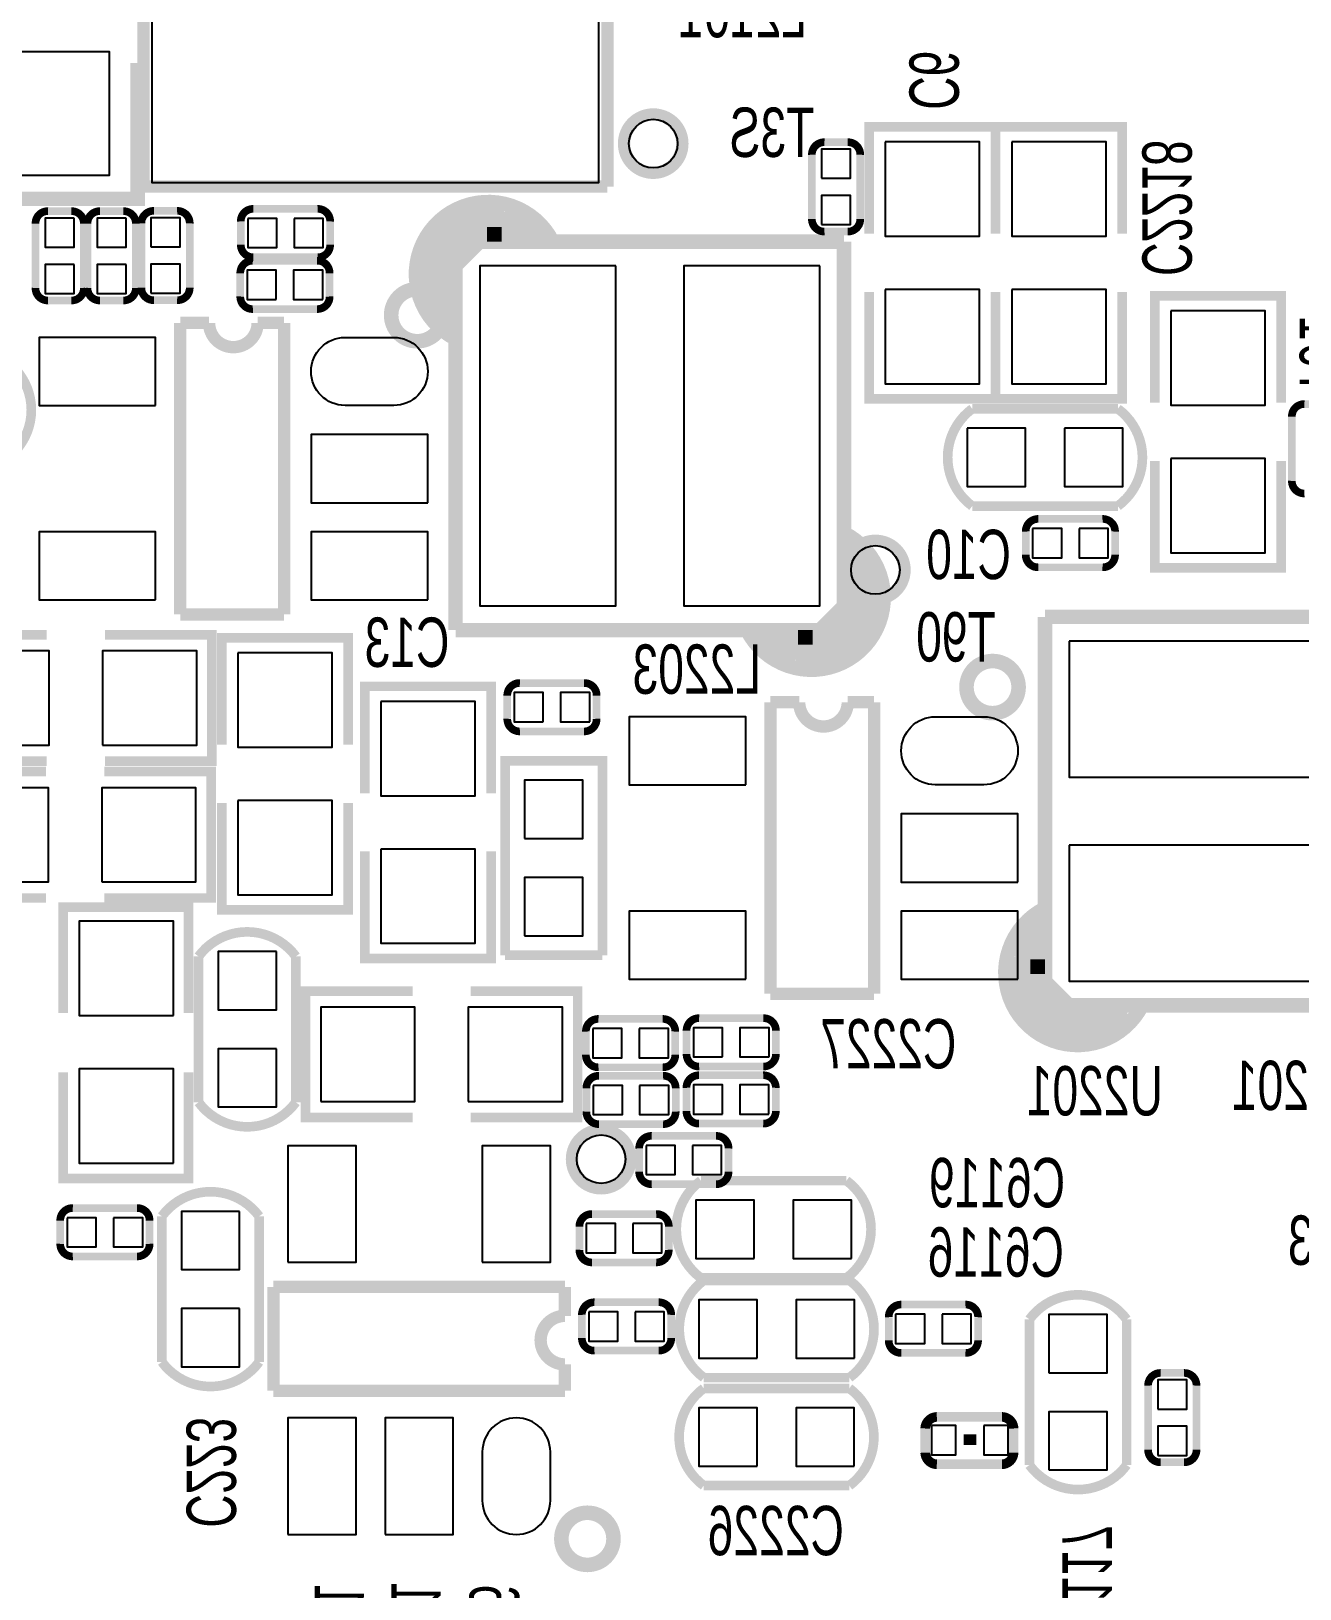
# Model space of a CAD drawing. Extents: x -74 to 86, y -67 to 30.
# Drawn here: x -21.45 to -8.4, y -33.72 to -17.69 of the extents above; entities that cross this region are included whole.
import ezdxf

# ---------------------------------------------------------------- set-up
doc = ezdxf.new("R2010")
doc.units = 0
for name, color, linetype in [('PG_SILKSCREEN_BOTTOM', 6, 'CONTINUOUS'), ('PIN_SOLDERMASK_BOTTOM', 7, 'CONTINUOUS'), ('RD_SILKSCREEN_BOTTOM', 8, 'CONTINUOUS')]:
    doc.layers.add(name, color=color, linetype=linetype)

msp = doc.modelspace()

# ---------------------------------------------------------------- linework, layer by layer
at = {"layer": 'PG_SILKSCREEN_BOTTOM'}
for points, const_width in [([(-20.298664, -13.805408), (-20.298664, -19.291808)], 0.127), ([(-15.523464, -19.291808), (-15.523464, -13.805408)], 0.127), ([(-22.45487, -18.018252), (-22.45487, -19.417792), (-20.35683, -19.417792), (-20.35683, -18.018252)], 0.14986), ([(-11.52906, -19.77644), (-11.52906, -18.67662), (-12.82954, -18.67662), (-12.82954, -19.77644)], 0.09906), ([(-10.227564, -19.774916), (-10.227564, -18.675096), (-11.528044, -18.675096), (-11.528044, -19.774916)], 0.09906), ([(-20.298664, -19.291808), (-15.523464, -19.291808)], 0.127), ([(-17.487392, -20.256246), (-16.687292, -19.456146)], 0.14986), ([(-21.04009, -19.543776), (-21.27885, -19.543776)], 0.07874), ([(-20.505166, -19.543776), (-20.743926, -19.543776)], 0.07874), ([(-17.416272, -19.976846), (-16.987012, -19.555206)], 0.14986), ([(-17.388332, -20.355306), (-16.588232, -19.555206)], 0.14986), ([(-16.987012, -19.555206), (-16.588232, -19.555206)], 0.14986), ([(-16.588232, -19.555206), (-16.588232, -19.755866)], 0.14986), ([(-16.285972, -19.857466), (-16.588232, -19.555206)], 0.14986), ([(-16.087852, -19.857466), (-16.387572, -19.555206)], 0.14986), ([(-19.295872, -19.650202), (-19.295872, -19.888962)], 0.07874), ([(-16.755872, -19.755866), (-17.286732, -20.276566)], 0.14986), ([(-16.285972, -19.755866), (-16.755872, -19.755866)], 0.14986), ([(-16.687292, -19.857466), (-16.687292, -19.707606)], 0.14986), ([(-16.837152, -19.857466), (-17.086072, -20.106386)], 0.14986), ([(-17.086072, -20.106386), (-16.837152, -19.857466)], 0.14986), ([(-13.088112, -19.857466), (-16.837152, -19.857466)], 0.14986), ([(-16.837152, -19.857466), (-16.087852, -19.857466)], 0.14986), ([(-13.289788, -19.754088), (-13.051028, -19.754088)], 0.07874), ([(-13.088112, -23.606506), (-13.088112, -19.857466)], 0.14986), ([(-17.388332, -19.956526), (-17.388332, -20.456906)], 0.14986), ([(-17.086072, -20.106386), (-17.086072, -23.855426)], 0.14986), ([(-17.086072, -20.855686), (-17.086072, -20.106386)], 0.14986), ([(-18.381726, -20.422108), (-18.381726, -20.183348)], 0.07874), ([(-17.187672, -20.705826), (-17.187672, -20.157186)], 0.14986), ([(-17.286732, -20.276566), (-17.286732, -20.657566)], 0.14986), ([(-11.52906, -20.37588), (-11.52906, -21.4757), (-12.82954, -21.4757), (-12.82954, -20.37588)], 0.09906), ([(-10.227564, -20.374356), (-10.227564, -21.474176), (-11.528044, -21.474176), (-11.528044, -20.374356)], 0.09906), ([(-20.189698, -20.460462), (-19.950938, -20.460462)], 0.07874), ([(-8.589264, -21.515578), (-8.589264, -20.415758), (-9.889744, -20.415758), (-9.889744, -21.515578)], 0.09906), ([(-19.919188, -20.693634), (-19.919188, -23.693374)], 0.127), ([(-19.622262, -20.693634), (-19.919188, -20.693634)], 0.127), ([(-18.850864, -20.693634), (-19.12239, -20.693634)], 0.127), ([(-18.850864, -23.693374), (-18.850864, -20.693634)], 0.127), ([(-11.769598, -21.577808), (-10.270998, -21.577808)], 0.09906), ([(-8.589264, -22.115018), (-8.589264, -23.214838), (-9.889744, -23.214838), (-9.889744, -22.115018)], 0.09906), ([(-10.270998, -22.578568), (-11.769598, -22.578568)], 0.09906), ([(-13.088112, -22.857206), (-13.088112, -23.606506)], 0.14986), ([(-11.218926, -22.840696), (-11.218926, -23.079456)], 0.07874), ([(-12.986512, -23.007066), (-12.986512, -23.555706)], 0.14986), ([(-12.887452, -23.436326), (-12.887452, -23.055326)], 0.14986), ([(-12.785852, -23.756366), (-12.785852, -23.255986)], 0.14986), ([(-12.785852, -23.357586), (-13.585952, -24.157686)], 0.14986), ([(-12.686792, -23.456646), (-13.486892, -24.256746)], 0.14986), ([(-13.418312, -23.957026), (-12.887452, -23.436326)], 0.14986), ([(-13.088112, -23.606506), (-13.337032, -23.855426)], 0.14986), ([(-13.337032, -23.855426), (-13.088112, -23.606506)], 0.14986), ([(-19.919188, -23.693374), (-18.850864, -23.693374)], 0.127), ([(-12.757912, -23.736046), (-13.187172, -24.157686)], 0.14986), ([(-11.021314, -23.718774), (-11.021314, -27.467814)], 0.14986), ([(-7.272274, -23.718774), (-11.021314, -23.718774)], 0.14986), ([(-21.291804, -23.902416), (-22.391624, -23.902416), (-22.391624, -25.202896), (-21.291804, -25.202896)], 0.09906), ([(-20.692364, -23.902416), (-19.592544, -23.902416), (-19.592544, -25.202896), (-20.692364, -25.202896)], 0.09906), ([(-17.086072, -23.855426), (-13.337032, -23.855426)], 0.14986), ([(-14.086332, -23.855426), (-13.786612, -24.157686)], 0.14986), ([(-13.337032, -23.855426), (-14.086332, -23.855426)], 0.14986), ([(-13.888212, -23.855426), (-13.585952, -24.157686)], 0.14986), ([(-13.486892, -23.855426), (-13.486892, -24.005286)], 0.14986), ([(-18.189956, -25.035256), (-18.189956, -23.935436), (-19.490436, -23.935436), (-19.490436, -25.035256)], 0.09906), ([(-13.888212, -23.957026), (-13.418312, -23.957026)], 0.14986), ([(-13.585952, -24.157686), (-13.585952, -23.957026)], 0.14986), ([(-13.187172, -24.157686), (-13.585952, -24.157686)], 0.14986), ([(-16.720058, -25.53335), (-16.720058, -24.43353), (-18.020538, -24.43353), (-18.020538, -25.53335)], 0.09906), ([(-15.634208, -24.76754), (-15.634208, -24.52878)], 0.07874), ([(-13.84681, -24.596852), (-13.84681, -27.596592)], 0.127), ([(-13.549884, -24.596852), (-13.84681, -24.596852)], 0.127), ([(-12.778486, -24.596852), (-13.050012, -24.596852)], 0.127), ([(-12.778486, -27.596592), (-12.778486, -24.596852)], 0.127), ([(-16.575786, -27.200352), (-16.575786, -25.198832), (-15.575026, -25.198832), (-15.575026, -27.200352)], 0.09906), ([(-21.301202, -25.3111), (-22.401022, -25.3111), (-22.401022, -26.61158), (-21.301202, -26.61158)], 0.09906), ([(-20.701762, -25.3111), (-19.601942, -25.3111), (-19.601942, -26.61158), (-20.701762, -26.61158)], 0.09906), ([(-18.189956, -25.634696), (-18.189956, -26.734516), (-19.490436, -26.734516), (-19.490436, -25.634696)], 0.09906), ([(-16.720058, -26.13279), (-16.720058, -27.23261), (-18.020538, -27.23261), (-18.020538, -26.13279)], 0.09906), ([(-21.124672, -27.795474), (-21.124672, -26.705814), (-19.834352, -26.705814), (-19.834352, -27.795474)], 0.09906), ([(-11.021314, -26.718514), (-11.323574, -27.018234)], 0.14986), ([(-11.021314, -27.467814), (-11.021314, -26.718514)], 0.14986), ([(-11.021314, -26.916634), (-11.323574, -27.218894)], 0.14986), ([(-11.122914, -26.916634), (-11.122914, -27.386534)], 0.14986), ([(-19.730212, -28.71343), (-19.730212, -27.21229)], 0.09906), ([(-18.729452, -27.21229), (-18.729452, -28.71343)], 0.09906), ([(-15.575026, -27.200352), (-16.575786, -27.200352)], 0.09906), ([(-10.622534, -28.118054), (-11.422634, -27.317954)], 0.14986), ([(-11.323574, -27.218894), (-11.122914, -27.218894)], 0.14986), ([(-11.323574, -27.617674), (-11.323574, -27.218894)], 0.14986), ([(-10.523474, -28.018994), (-11.323574, -27.218894)], 0.14986), ([(-11.021314, -27.317954), (-11.171174, -27.317954)], 0.14986), ([(-11.122914, -27.386534), (-10.602214, -27.917394)], 0.14986), ([(-11.021314, -27.467814), (-10.772394, -27.716734)], 0.14986), ([(-10.772394, -27.716734), (-11.021314, -27.467814)], 0.14986), ([(-17.528794, -27.570176), (-18.628614, -27.570176), (-18.628614, -28.870656), (-17.528794, -28.870656)], 0.09906), ([(-16.929354, -27.570176), (-15.829534, -27.570176), (-15.829534, -28.870656), (-16.929354, -28.870656)], 0.09906), ([(-13.84681, -27.596592), (-12.778486, -27.596592)], 0.127), ([(-10.901934, -28.046934), (-11.323574, -27.617674)], 0.14986), ([(-10.772394, -27.716734), (-7.023354, -27.716734)], 0.14986), ([(-10.023094, -27.716734), (-10.772394, -27.716734)], 0.14986), ([(-10.172954, -27.818334), (-10.721594, -27.818334)], 0.14986), ([(-10.602214, -27.917394), (-10.221214, -27.917394)], 0.14986), ([(-15.744698, -27.985466), (-15.744698, -28.224226)], 0.07874), ([(-13.789406, -28.216098), (-13.789406, -27.977338)], 0.07874), ([(-10.922254, -28.018994), (-10.421874, -28.018994)], 0.14986), ([(-21.124672, -28.405074), (-21.124672, -29.497274), (-19.834352, -29.497274), (-19.834352, -28.405074)], 0.09906), ([(-13.790676, -28.8036), (-13.790676, -28.56484)], 0.07874), ([(-15.740126, -28.56992), (-15.740126, -28.80868)], 0.07874), ([(-15.196566, -29.18841), (-15.196566, -29.42717)], 0.07874), ([(-14.56182, -29.51988), (-13.06322, -29.51988)], 0.09906), ([(-21.153882, -29.931106), (-21.153882, -30.169866)], 0.07874), ([(-20.10791, -31.385002), (-20.10791, -29.886402)], 0.09906), ([(-19.10715, -29.886402), (-19.10715, -31.385002)], 0.09906), ([(-15.8115, -29.992574), (-15.8115, -30.231334)], 0.07874), ([(-18.960338, -30.613858), (-18.960338, -31.682182)], 0.127), ([(-15.960598, -30.613858), (-18.960338, -30.613858)], 0.127), ([(-15.960598, -30.910784), (-15.960598, -30.613858)], 0.127), ([(-13.06322, -30.52064), (-14.56182, -30.52064)], 0.09906), ([(-14.53134, -30.54604), (-13.03274, -30.54604)], 0.09906), ([(-15.7861, -30.900624), (-15.7861, -31.139384)], 0.07874), ([(-12.62888, -30.9245), (-12.62888, -31.16326)], 0.07874), ([(-11.18108, -32.44596), (-11.18108, -30.94736)], 0.09906), ([(-10.18032, -30.94736), (-10.18032, -32.44596)], 0.09906), ([(-15.960598, -31.682182), (-15.960598, -31.410656)], 0.127), ([(-13.03274, -31.5468), (-14.53134, -31.5468)], 0.09906), ([(-18.960338, -31.682182), (-15.960598, -31.682182)], 0.127), ([(-14.532356, -31.657036), (-13.033756, -31.657036)], 0.09906), ([(-12.25296, -32.07004), (-12.25296, -32.31896)], 0.09906), ([(-11.79322, -32.12846), (-11.79322, -32.24022)], 0.12954), ([(-9.8298, -32.41802), (-9.59104, -32.41802)], 0.07874), ([(-13.033756, -32.657796), (-14.532356, -32.657796)], 0.09906)]:
    msp.add_lwpolyline(points, dxfattribs=dict(at, const_width=const_width))
for points, const_width in [([(-14.752066, -18.84934, 1), (-15.352014, -18.84934, 1)], 0.127), ([(-17.212056, -20.614386, 1), (-17.748504, -20.614386, 1)], 0.150114), ([(-12.466066, -23.23592, 1), (-13.066014, -23.23592, 1)], 0.127), ([(-11.292078, -24.441404, 1), (-11.828526, -24.441404, 1)], 0.150114), ([(-15.288006, -29.2989, 1), (-15.887954, -29.2989, 1)], 0.127), ([(-15.460726, -33.205166, 1), (-15.997174, -33.205166, 1)], 0.150114)]:
    msp.add_lwpolyline(points, format="xyb", close=True, dxfattribs=dict(at, const_width=const_width))
for points, const_width in [([(-13.051028, -18.834608), (-13.289788, -18.834608, 0.42804), (-13.419328, -18.964148)], 0.07874), ([(-12.921488, -19.624548), (-12.921488, -18.964148, 0.42804), (-13.051028, -18.834608)], 0.07874), ([(-13.419328, -18.964148), (-13.419328, -19.624548, 0.42804), (-13.289788, -19.754088)], 0.07874), ([(-16.087852, -19.857466, 1.380071), (-17.086072, -20.855686)], 0.14986), ([(-21.27885, -19.543776, 0.42804), (-21.40839, -19.673316)], 0.07874), ([(-20.91055, -20.333716), (-20.91055, -19.673316, 0.42804), (-21.04009, -19.543776)], 0.07874), ([(-20.743926, -19.543776, 0.42804), (-20.873466, -19.673316)], 0.07874), ([(-20.375626, -20.333716), (-20.375626, -19.673316, 0.42804), (-20.505166, -19.543776)], 0.07874), ([(-19.950938, -19.540982), (-20.189698, -19.540982, 0.42804), (-20.319238, -19.670522)], 0.07874), ([(-19.821398, -20.330922), (-19.821398, -19.670522, 0.42804), (-19.950938, -19.540982)], 0.07874), ([(-18.505932, -19.520662), (-19.166332, -19.520662, 0.42804), (-19.295872, -19.650202)], 0.07874), ([(-18.376392, -19.888962), (-18.376392, -19.650202, 0.42804), (-18.505932, -19.520662)], 0.07874), ([(-21.40839, -19.673316), (-21.40839, -20.333716, 0.42804), (-21.27885, -20.463256)], 0.07874), ([(-20.873466, -19.673316), (-20.873466, -20.333716, 0.42804), (-20.743926, -20.463256)], 0.07874), ([(-20.319238, -19.670522), (-20.319238, -20.330922, 0.42804), (-20.189698, -20.460462)], 0.07874), ([(-13.051028, -19.754088, 0.42804), (-12.921488, -19.624548)], 0.07874), ([(-19.295872, -19.888962, 0.42804), (-19.166332, -20.018502)], 0.07874), ([(-19.166332, -20.018502), (-18.505932, -20.018502, 0.42804), (-18.376392, -19.888962)], 0.07874), ([(-18.511266, -20.053808), (-19.171666, -20.053808, 0.42804), (-19.301206, -20.183348)], 0.07874), ([(-18.381726, -20.183348, 0.42804), (-18.511266, -20.053808)], 0.07874), ([(-19.301206, -20.183348), (-19.301206, -20.422108, 0.42804), (-19.171666, -20.551648)], 0.07874), ([(-21.27885, -20.463256), (-21.04009, -20.463256, 0.42804), (-20.91055, -20.333716)], 0.07874), ([(-20.743926, -20.463256), (-20.505166, -20.463256, 0.42804), (-20.375626, -20.333716)], 0.07874), ([(-19.950938, -20.460462, 0.42804), (-19.821398, -20.330922)], 0.07874), ([(-19.171666, -20.551648), (-18.511266, -20.551648, 0.42804), (-18.381726, -20.422108)], 0.07874), ([(-19.12239, -20.693634, -0.999888), (-19.622262, -20.693634)], 0.127), ([(-21.7043, -22.09038, 0.505831), (-21.7043, -21.08962)], 0.09906), ([(-11.769598, -22.578568, -0.504821), (-11.769598, -21.577808)], 0.09906), ([(-10.270998, -22.578568, 0.505878), (-10.270998, -21.577808)], 0.09906), ([(-8.111998, -21.529294), (-8.350758, -21.529294, 0.42804), (-8.480298, -21.658834)], 0.07874), ([(-8.480298, -21.658834), (-8.480298, -22.319234, 0.42804), (-8.350758, -22.448774)], 0.07874), ([(-10.428986, -22.711156), (-11.089386, -22.711156, 0.42804), (-11.218926, -22.840696)], 0.07874), ([(-10.299446, -23.079456), (-10.299446, -22.840696, 0.42804), (-10.428986, -22.711156)], 0.07874), ([(-14.086332, -23.855426, 1.380071), (-13.088112, -22.857206)], 0.14986), ([(-11.218926, -23.079456, 0.42804), (-11.089386, -23.208996)], 0.07874), ([(-11.089386, -23.208996), (-10.428986, -23.208996, 0.42804), (-10.299446, -23.079456)], 0.07874), ([(-15.763748, -24.39924), (-16.424148, -24.39924, 0.42804), (-16.553688, -24.52878)], 0.07874), ([(-15.634208, -24.52878, 0.42804), (-15.763748, -24.39924)], 0.07874), ([(-16.553688, -24.52878), (-16.553688, -24.76754, 0.42804), (-16.424148, -24.89708)], 0.07874), ([(-13.050012, -24.596852, -0.999888), (-13.549884, -24.596852)], 0.127), ([(-16.424148, -24.89708), (-15.763748, -24.89708, 0.42804), (-15.634208, -24.76754)], 0.07874), ([(-11.021314, -26.718514, 1.380071), (-10.023094, -27.716734)], 0.14986), ([(-19.730212, -27.21229, -0.504147), (-18.729452, -27.21229)], 0.09906), ([(-14.954758, -27.855926), (-15.615158, -27.855926, 0.42804), (-15.744698, -27.985466)], 0.07874), ([(-14.825218, -28.224226), (-14.825218, -27.985466, 0.42804), (-14.954758, -27.855926)], 0.07874), ([(-13.918946, -27.847798), (-14.579346, -27.847798, 0.42804), (-14.708886, -27.977338)], 0.07874), ([(-13.789406, -27.977338, 0.42804), (-13.918946, -27.847798)], 0.07874), ([(-14.708886, -27.977338), (-14.708886, -28.216098, 0.42804), (-14.579346, -28.345638)], 0.07874), ([(-15.744698, -28.224226, 0.42804), (-15.615158, -28.353766)], 0.07874), ([(-15.615158, -28.353766), (-14.954758, -28.353766, 0.42804), (-14.825218, -28.224226)], 0.07874), ([(-14.579346, -28.345638), (-13.918946, -28.345638, 0.42804), (-13.789406, -28.216098)], 0.07874), ([(-14.950186, -28.44038), (-15.610586, -28.44038, 0.42804), (-15.740126, -28.56992)], 0.07874), ([(-14.820646, -28.80868), (-14.820646, -28.56992, 0.42804), (-14.950186, -28.44038)], 0.07874), ([(-13.920216, -28.4353), (-14.580616, -28.4353, 0.42804), (-14.710156, -28.56484)], 0.07874), ([(-14.710156, -28.56484), (-14.710156, -28.8036, 0.42804), (-14.580616, -28.93314)], 0.07874), ([(-13.790676, -28.56484, 0.42804), (-13.920216, -28.4353)], 0.07874), ([(-19.730212, -28.71343, 0.505076), (-18.729452, -28.71343)], 0.09906), ([(-15.740126, -28.80868, 0.42804), (-15.610586, -28.93822)], 0.07874), ([(-15.610586, -28.93822), (-14.950186, -28.93822, 0.42804), (-14.820646, -28.80868)], 0.07874), ([(-14.580616, -28.93314), (-13.920216, -28.93314, 0.42804), (-13.790676, -28.8036)], 0.07874), ([(-14.406626, -29.05887), (-15.067026, -29.05887, 0.42804), (-15.196566, -29.18841)], 0.07874), ([(-14.277086, -29.42717), (-14.277086, -29.18841, 0.42804), (-14.406626, -29.05887)], 0.07874), ([(-15.196566, -29.42717, 0.42804), (-15.067026, -29.55671)], 0.07874), ([(-15.067026, -29.55671), (-14.406626, -29.55671, 0.42804), (-14.277086, -29.42717)], 0.07874), ([(-14.56182, -29.51988, 0.505878), (-14.56182, -30.52064)], 0.09906), ([(-13.06322, -29.51988, -0.504821), (-13.06322, -30.52064)], 0.09906), ([(-20.10791, -29.886402, -0.504821), (-19.10715, -29.886402)], 0.09906), ([(-20.363942, -29.801566), (-21.024342, -29.801566, 0.42804), (-21.153882, -29.931106)], 0.07874), ([(-20.234402, -30.169866), (-20.234402, -29.931106, 0.42804), (-20.363942, -29.801566)], 0.07874), ([(-15.02156, -29.863034), (-15.68196, -29.863034, 0.42804), (-15.8115, -29.992574)], 0.07874), ([(-14.89202, -30.231334), (-14.89202, -29.992574, 0.42804), (-15.02156, -29.863034)], 0.07874), ([(-21.153882, -30.169866, 0.42804), (-21.024342, -30.299406)], 0.07874), ([(-21.024342, -30.299406), (-20.363942, -30.299406, 0.42804), (-20.234402, -30.169866)], 0.07874), ([(-15.8115, -30.231334, 0.42804), (-15.68196, -30.360874)], 0.07874), ([(-15.68196, -30.360874), (-15.02156, -30.360874, 0.42804), (-14.89202, -30.231334)], 0.07874), ([(-14.53134, -30.54604, 0.505878), (-14.53134, -31.5468)], 0.09906), ([(-13.03274, -30.54604, -0.504821), (-13.03274, -31.5468)], 0.09906), ([(-14.99616, -30.771084), (-15.65656, -30.771084, 0.42804), (-15.7861, -30.900624)], 0.07874), ([(-14.86662, -31.139384), (-14.86662, -30.900624, 0.42804), (-14.99616, -30.771084)], 0.07874), ([(-11.83894, -30.79496), (-12.49934, -30.79496, 0.42804), (-12.62888, -30.9245)], 0.07874), ([(-11.7094, -31.16326), (-11.7094, -30.9245, 0.42804), (-11.83894, -30.79496)], 0.07874), ([(-10.18032, -30.94736, 0.505878), (-11.18108, -30.94736)], 0.09906), ([(-15.960598, -31.410656, -0.999888), (-15.960598, -30.910784)], 0.127), ([(-15.7861, -31.139384, 0.42804), (-15.65656, -31.268924)], 0.07874), ([(-15.65656, -31.268924), (-14.99616, -31.268924, 0.42804), (-14.86662, -31.139384)], 0.07874), ([(-12.62888, -31.16326, 0.42804), (-12.49934, -31.2928)], 0.07874), ([(-12.49934, -31.2928), (-11.83894, -31.2928, 0.42804), (-11.7094, -31.16326)], 0.07874), ([(-20.10791, -31.385002, 0.505878), (-19.10715, -31.385002)], 0.09906), ([(-9.59104, -31.49854), (-9.8298, -31.49854, 0.42804), (-9.95934, -31.62808)], 0.07874), ([(-9.4615, -32.28848), (-9.4615, -31.62808, 0.42804), (-9.59104, -31.49854)], 0.07874), ([(-14.532356, -31.657036, 0.505878), (-14.532356, -32.657796)], 0.09906), ([(-13.033756, -31.657036, -0.504821), (-13.033756, -32.657796)], 0.09906), ([(-9.95934, -31.62808), (-9.95934, -32.28848, 0.42804), (-9.8298, -32.41802)], 0.07874), ([(-11.46302, -31.95066), (-12.13358, -31.95066, 0.395283), (-12.25296, -32.07004)], 0.09906), ([(-11.34364, -32.31896), (-11.34364, -32.07004, 0.396798), (-11.46302, -31.95066)], 0.09906), ([(-12.25296, -32.31896, 0.396032), (-12.13358, -32.43834)], 0.09906), ([(-12.13358, -32.43834), (-11.46302, -32.43834, 0.397554), (-11.34364, -32.31896)], 0.09906), ([(-9.59104, -32.41802, 0.42804), (-9.4615, -32.28848)], 0.07874), ([(-10.18032, -32.44596, -0.504821), (-11.18108, -32.44596)], 0.09906)]:
    msp.add_lwpolyline(points, format="xyb", dxfattribs=dict(at, const_width=const_width))
at = {"layer": 'PIN_SOLDERMASK_BOTTOM'}
for points in [[(-15.611094, -17.348708), (-20.211034, -17.348708), (-20.211034, -19.248628), (-15.611094, -19.248628)], [(-22.16531, -17.903952), (-22.16531, -19.173952), (-20.64639, -19.173952), (-20.64639, -17.903952)], [(-13.320268, -19.205448), (-13.020548, -19.205448), (-13.020548, -18.905728), (-13.320268, -18.905728)], [(-12.66444, -18.83156), (-12.66444, -19.80184), (-11.69416, -19.80184), (-11.69416, -18.83156)], [(-11.362944, -18.830036), (-11.362944, -19.800316), (-10.392664, -19.800316), (-10.392664, -18.830036)], [(-13.320268, -19.682968), (-13.020548, -19.682968), (-13.020548, -19.383248), (-13.320268, -19.383248)], [(-21.00961, -19.614896), (-21.30933, -19.614896), (-21.30933, -19.914616), (-21.00961, -19.914616)], [(-20.474686, -19.614896), (-20.774406, -19.614896), (-20.774406, -19.914616), (-20.474686, -19.914616)], [(-20.220178, -19.911822), (-19.920458, -19.911822), (-19.920458, -19.612102), (-20.220178, -19.612102)], [(-19.224752, -19.619722), (-19.224752, -19.919442), (-18.925032, -19.919442), (-18.925032, -19.619722)], [(-18.747232, -19.619722), (-18.747232, -19.919442), (-18.447512, -19.919442), (-18.447512, -19.619722)], [(-21.00961, -20.092416), (-21.30933, -20.092416), (-21.30933, -20.392136), (-21.00961, -20.392136)], [(-20.474686, -20.092416), (-20.774406, -20.092416), (-20.774406, -20.392136), (-20.474686, -20.392136)], [(-20.220178, -20.389342), (-19.920458, -20.389342), (-19.920458, -20.089622), (-20.220178, -20.089622)], [(-18.930366, -20.452588), (-18.930366, -20.152868), (-19.230086, -20.152868), (-19.230086, -20.452588)], [(-18.452846, -20.452588), (-18.452846, -20.152868), (-18.752566, -20.152868), (-18.752566, -20.452588)], [(-15.436342, -20.106386), (-16.835882, -20.106386), (-16.835882, -23.606506), (-15.436342, -23.606506)], [(-13.338302, -20.106386), (-14.737842, -20.106386), (-14.737842, -23.606506), (-13.338302, -23.606506)], [(-12.66444, -20.35048), (-12.66444, -21.32076), (-11.69416, -21.32076), (-11.69416, -20.35048)], [(-11.362944, -20.348956), (-11.362944, -21.319236), (-10.392664, -21.319236), (-10.392664, -20.348956)], [(-9.724644, -20.570698), (-9.724644, -21.540978), (-8.754364, -21.540978), (-8.754364, -20.570698)], [(-20.172934, -21.544026), (-20.172934, -20.842986), (-21.371814, -20.842986), (-21.371814, -21.544026)], [(-11.820398, -21.778468), (-11.820398, -22.377908), (-11.220958, -22.377908), (-11.220958, -21.778468)], [(-10.819638, -21.778468), (-10.819638, -22.377908), (-10.220198, -22.377908), (-10.220198, -21.778468)], [(-17.372838, -22.544024), (-17.372838, -21.842984), (-18.571718, -21.842984), (-18.571718, -22.544024)], [(-9.724644, -22.089618), (-9.724644, -23.059898), (-8.754364, -23.059898), (-8.754364, -22.089618)], [(-20.172934, -23.544022), (-20.172934, -22.842982), (-21.371814, -22.842982), (-21.371814, -23.544022)], [(-17.372838, -23.544022), (-17.372838, -22.842982), (-18.571718, -22.842982), (-18.571718, -23.544022)], [(-11.147806, -22.810216), (-11.147806, -23.109936), (-10.848086, -23.109936), (-10.848086, -22.810216)], [(-10.670286, -22.810216), (-10.670286, -23.109936), (-10.370566, -23.109936), (-10.370566, -22.810216)], [(-10.772394, -23.968964), (-10.772394, -25.368504), (-7.272274, -25.368504), (-7.272274, -23.968964)], [(-22.236684, -25.037796), (-21.266404, -25.037796), (-21.266404, -24.067516), (-22.236684, -24.067516)], [(-20.717764, -25.037796), (-19.747484, -25.037796), (-19.747484, -24.067516), (-20.717764, -24.067516)], [(-19.325336, -24.090376), (-19.325336, -25.060656), (-18.355056, -25.060656), (-18.355056, -24.090376)], [(-16.182848, -24.79802), (-16.182848, -24.4983), (-16.482568, -24.4983), (-16.482568, -24.79802)], [(-15.705328, -24.79802), (-15.705328, -24.4983), (-16.005048, -24.4983), (-16.005048, -24.79802)], [(-17.855438, -24.58847), (-17.855438, -25.55875), (-16.885158, -25.55875), (-16.885158, -24.58847)], [(-14.100556, -25.447244), (-14.100556, -24.746204), (-15.299436, -24.746204), (-15.299436, -25.447244)], [(-22.246082, -26.44648), (-21.275802, -26.44648), (-21.275802, -25.4762), (-22.246082, -25.4762)], [(-20.727162, -26.44648), (-19.756882, -26.44648), (-19.756882, -25.4762), (-20.727162, -25.4762)], [(-16.375126, -25.998932), (-15.775686, -25.998932), (-15.775686, -25.399492), (-16.375126, -25.399492)], [(-19.325336, -25.609296), (-19.325336, -26.579576), (-18.355056, -26.579576), (-18.355056, -25.609296)], [(-11.30046, -26.447242), (-11.30046, -25.746202), (-12.49934, -25.746202), (-12.49934, -26.447242)], [(-17.855438, -26.10739), (-17.855438, -27.07767), (-16.885158, -27.07767), (-16.885158, -26.10739)], [(-10.772394, -26.067004), (-10.772394, -27.466544), (-7.272274, -27.466544), (-7.272274, -26.067004)], [(-16.375126, -26.999692), (-15.775686, -26.999692), (-15.775686, -26.400252), (-16.375126, -26.400252)], [(-14.100556, -27.44724), (-14.100556, -26.7462), (-15.299436, -26.7462), (-15.299436, -27.44724)], [(-11.30046, -27.44724), (-11.30046, -26.7462), (-12.49934, -26.7462), (-12.49934, -27.44724)], [(-19.989292, -27.820874), (-19.989292, -26.850594), (-20.959572, -26.850594), (-20.959572, -27.820874)], [(-18.930112, -27.16149), (-19.529552, -27.16149), (-19.529552, -27.76093), (-18.930112, -27.76093)], [(-18.473674, -28.705556), (-17.503394, -28.705556), (-17.503394, -27.735276), (-18.473674, -27.735276)], [(-16.954754, -28.705556), (-15.984474, -28.705556), (-15.984474, -27.735276), (-16.954754, -27.735276)], [(-15.673578, -27.954986), (-15.673578, -28.254706), (-15.373858, -28.254706), (-15.373858, -27.954986)], [(-15.196058, -27.954986), (-15.196058, -28.254706), (-14.896338, -28.254706), (-14.896338, -27.954986)], [(-14.338046, -28.246578), (-14.338046, -27.946858), (-14.637766, -27.946858), (-14.637766, -28.246578)], [(-13.860526, -28.246578), (-13.860526, -27.946858), (-14.160246, -27.946858), (-14.160246, -28.246578)], [(-18.930112, -28.16225), (-19.529552, -28.16225), (-19.529552, -28.76169), (-18.930112, -28.76169)], [(-19.989292, -29.339794), (-19.989292, -28.369514), (-20.959572, -28.369514), (-20.959572, -29.339794)], [(-15.669006, -28.53944), (-15.669006, -28.83916), (-15.369286, -28.83916), (-15.369286, -28.53944)], [(-15.191486, -28.53944), (-15.191486, -28.83916), (-14.891766, -28.83916), (-14.891766, -28.53944)], [(-14.339316, -28.83408), (-14.339316, -28.53436), (-14.639036, -28.53436), (-14.639036, -28.83408)], [(-13.861796, -28.83408), (-13.861796, -28.53436), (-14.161516, -28.53436), (-14.161516, -28.83408)], [(-18.810986, -30.360112), (-18.109946, -30.360112), (-18.109946, -29.161232), (-18.810986, -29.161232)], [(-16.81099, -30.360112), (-16.10995, -30.360112), (-16.10995, -29.161232), (-16.81099, -29.161232)], [(-15.125446, -29.15793), (-15.125446, -29.45765), (-14.825726, -29.45765), (-14.825726, -29.15793)], [(-14.647926, -29.15793), (-14.647926, -29.45765), (-14.348206, -29.45765), (-14.348206, -29.15793)], [(-14.01318, -30.31998), (-14.01318, -29.72054), (-14.61262, -29.72054), (-14.61262, -30.31998)], [(-13.01242, -30.31998), (-13.01242, -29.72054), (-13.61186, -29.72054), (-13.61186, -30.31998)], [(-21.082762, -29.900626), (-21.082762, -30.200346), (-20.783042, -30.200346), (-20.783042, -29.900626)], [(-20.605242, -29.900626), (-20.605242, -30.200346), (-20.305522, -30.200346), (-20.305522, -29.900626)], [(-19.30781, -29.835602), (-19.90725, -29.835602), (-19.90725, -30.435042), (-19.30781, -30.435042)], [(-15.74038, -29.962094), (-15.74038, -30.261814), (-15.44066, -30.261814), (-15.44066, -29.962094)], [(-15.26286, -29.962094), (-15.26286, -30.261814), (-14.96314, -30.261814), (-14.96314, -29.962094)], [(-13.9827, -31.34614), (-13.9827, -30.7467), (-14.58214, -30.7467), (-14.58214, -31.34614)], [(-12.98194, -31.34614), (-12.98194, -30.7467), (-13.58138, -30.7467), (-13.58138, -31.34614)], [(-19.30781, -30.836362), (-19.90725, -30.836362), (-19.90725, -31.435802), (-19.30781, -31.435802)], [(-15.71498, -30.870144), (-15.71498, -31.169864), (-15.41526, -31.169864), (-15.41526, -30.870144)], [(-15.23746, -30.870144), (-15.23746, -31.169864), (-14.93774, -31.169864), (-14.93774, -30.870144)], [(-12.55776, -30.89402), (-12.55776, -31.19374), (-12.25804, -31.19374), (-12.25804, -30.89402)], [(-12.08024, -30.89402), (-12.08024, -31.19374), (-11.78052, -31.19374), (-11.78052, -30.89402)], [(-10.98042, -31.496), (-10.38098, -31.496), (-10.38098, -30.89656), (-10.98042, -30.89656)], [(-9.86028, -31.86938), (-9.56056, -31.86938), (-9.56056, -31.56966), (-9.86028, -31.56966)], [(-13.983716, -32.457136), (-13.983716, -31.857696), (-14.583156, -31.857696), (-14.583156, -32.457136)], [(-12.982956, -32.457136), (-12.982956, -31.857696), (-13.582396, -31.857696), (-13.582396, -32.457136)], [(-18.810986, -33.160208), (-18.109946, -33.160208), (-18.109946, -31.961328), (-18.810986, -31.961328)], [(-17.810988, -33.160208), (-17.109948, -33.160208), (-17.109948, -31.961328), (-17.810988, -31.961328)], [(-12.18692, -32.03956), (-12.18692, -32.33928), (-11.938, -32.33928), (-11.938, -32.03956)], [(-11.64844, -32.03956), (-11.64844, -32.33928), (-11.39952, -32.33928), (-11.39952, -32.03956)], [(-10.98042, -32.49676), (-10.38098, -32.49676), (-10.38098, -31.89732), (-10.98042, -31.89732)], [(-9.86028, -32.3469), (-9.56056, -32.3469), (-9.56056, -32.04718), (-9.86028, -32.04718)]]:
    msp.add_lwpolyline(points, close=True, dxfattribs=at)
for points in [[(-17.722342, -21.543518), (-18.222214, -21.543518, -1), (-18.222214, -20.843494), (-17.722342, -20.843494, -1)], [(-11.649964, -25.446736), (-12.149836, -25.446736, -1), (-12.149836, -24.746712), (-11.649964, -24.746712, -1)], [(-16.810482, -32.310832), (-16.810482, -32.810704, 1), (-16.110458, -32.810704), (-16.110458, -32.310832, 1)]]:
    msp.add_lwpolyline(points, format="xyb", close=True, dxfattribs=at)
for centre in [(-15.05204, -18.84934), (-12.76604, -23.23592), (-15.58798, -29.2989)]:
    msp.add_circle(centre, 0.250063, dxfattribs=at)

# ---------------------------------------------------------------- texts
at = {"layer": 'RD_SILKSCREEN_BOTTOM', "text_generation_flag": 2, "width": 0.7}
for s, p in [('L2101', (-13.468858, -17.756124)), ('T3S', (-13.39342, -18.9865)), ('C10', (-11.370564, -23.330408)), ('C13', (-17.149064, -24.233632)), ('T90', (-11.52652, -24.17826)), ('L2203', (-13.942314, -24.510492)), ('C2227', (-11.932666, -28.36545)), ('U2201', (-9.807448, -28.848812)), ('L2201', (-7.775194, -28.793694)), ('C6119', (-10.81278, -29.7942)), ('T93', (-7.70128, -30.38602)), ('C6116', (-10.82548, -30.50794)), ('C2226', (-13.089636, -33.374076))]:
    msp.add_text(s, height=0.508, dxfattribs=at).set_placement(p)
for s, p in [('C6', (-12.41552, -18.50136)), ('C2218', (-10.018522, -20.211796)), ('T91', (-8.39978, -21.44522)), ('C223', (-19.85391, -33.090358)), ('C6117', (-10.84072, -34.46526)), ('C2201', (-18.53692, -35.06724)), ('R2201', (-17.74698, -35.04692)), ('U2206', (-16.942054, -35.077908))]:
    msp.add_text(s, height=0.508, rotation=270, dxfattribs=at).set_placement(p)

doc.saveas('drawing.dxf')
